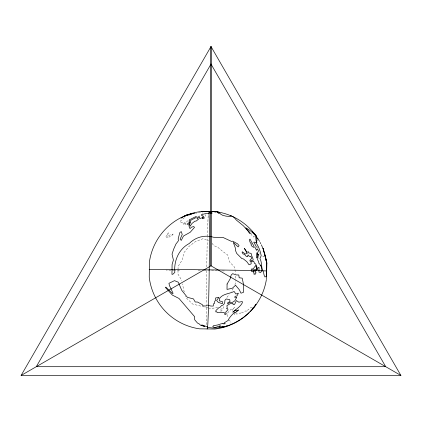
<?xml version="1.0" encoding="UTF-8"?>
<svg xmlns="http://www.w3.org/2000/svg" width="422" height="422" viewBox="0 0 422 422"><rect width="100%" height="100%" fill="white"/><g stroke="black" fill="none" stroke-linecap="round" stroke-linejoin="round"><path stroke-width="0.32" stroke-dasharray="2.11 1.58" d="M178.031 270.296L177.984 274.094L181.898 280.646M178.042 269.663L178.079 266.498L182.156 260.068L183.971 252.609L188.887 246.559L195.323 241.642L203.124 238.662L208.61 240.872M206.727 270.718L206.632 278.441A59.149 1.24 -89.3 0 0 206.516 304.283M206.775 266.862L206.827 263.001A59.149 1.24 -89.3 0 1 207.36 237.011M204.987 216.328L205.867 214.645M251.617 233.466L251.544 234.822L253.005 236.478L253.796 237.095L253.975 236.468L254.788 236.331M221.191 308.297L220.622 311.737L222.626 309.49L223.76 305.945M233.303 288.263L231.488 291.57M234.88 284.755L235.671 283.004L235.64 281.11M232.216 310.402L232.712 309.453L234.838 307.58L230.475 309.695L227.669 312.95L227.094 315.456L228.091 317.893M226.92 297.389L229.204 294.482M184.393 217.647L180.358 221.128L179.835 222.183L181.613 222.23L182.494 222.911L182.341 223.692L185.211 222.626L189.742 219.524M187.843 215.916L189.425 215.389M195.497 213.405L196.657 213.026M252.161 307.174L250.689 307.654L246.163 311.378L246.147 310.819L244.633 311.41L242.597 312.644L241.88 312.644L240.324 313.815L240.292 312.913L236.668 314.158L236.462 313.514L234.648 314.77L234.257 312.533M264.351 256.713L263.518 256.892L262.21 255.468M197.696 216.27L200.988 215.864M200.297 270.639L199.01 270.623A59.149 0.448 0.7 0 1 197.691 270.602M204.158 270.687L214.445 270.818A59.149 0.448 0.7 0 0 217.763 270.855M198.43 212.683L202.787 213.073M207.872 307.891L192.638 304.051L185.801 297.499L185.448 296.286M208.484 308.018L211.533 308.651L217.309 307.184L218.417 307.501M228.84 319.723L230.86 321.902L231.003 323.22M258.918 252.625L259.562 253.263M212.102 243.32L213.864 245.757L217.145 246.68L222.273 251.079L227.764 255.046L229.378 261.677L234.737 267.363L235.392 273.567M257.098 246.585L257.494 247.788M184.229 292.035L182.431 283.874M235.545 276.067L235.624 280.482M206.78 324.608A59.149 1.24 -89.3 0 1 206.527 307.348M207.381 236.404A59.149 1.24 -89.3 0 1 208.283 214.249M224.356 270.929A59.149 0.448 0.7 0 1 221.735 270.903M179.566 270.328A59.149 0.448 0.7 0 1 174.518 270.238M173.911 270.228A59.149 0.448 0.7 0 1 172.129 270.196M170.979 270.175A59.149 0.448 0.7 0 1 166.231 270.085M168.204 232.849L167.629 235.386L167.729 237.048L166.062 237.591L165.482 237.074L166.679 235.84L168.204 232.849M186.039 222.832L185.274 224.752L184.039 224.979L183.792 224.214L186.039 222.832M173.062 234.068L171.269 236.341L169.924 236.389L169.032 237.164L168.193 236.631L169.022 235.297L173.062 234.068"/><path stroke-width="0.63" d="M266.493 278.757L266.678 263.961M266.857 263.898L266.504 276.621L265.971 276.468L264.995 276.98L264.077 275.081L263.523 272.132C260.785 268.202 262.368 262.737 259.926 258.522L261.218 255.695C260.216 250.969 258.675 246.058 255.558 242.302L253.738 242.144L256.254 246.495L255.532 248.669L256.703 250.399L257.151 248.848L258.269 250.225L258.333 251.591L256.782 252.989L256.36 257.109L256.782 258.016L257.241 257.415L257.678 253.305L257.889 254.593L258.322 254.26L258.913 255.009L258.275 255.057L257.599 259.725L258.681 261.767L258.897 263.433L259.767 264.003L260.58 266.008L260.838 265.417L261.593 267.653L261.83 269.568L261.287 271.863L260.843 271.958L260.749 272.448L258.955 272.137L259.013 267.379L257.937 267.643L257.325 269.653L256.945 269.705L256.803 266.551L255.621 263.85L254.677 263.671L253.685 261.25L251.765 261.846L250.847 260.516L252.889 260.564L253.168 259.414L251.417 254.888L251.475 253.88L250.636 253.29L248.711 252.931L248.69 251.865L246.902 252.103L244.333 248.273L247.223 253.474L245.156 254.012L242.492 251.807L242.049 252.14L243.046 254.007L244.359 254.213L246.364 256.47L247.682 256.639L247.893 255.057L248.547 255.083L249.154 256.376L250.81 256.286L251.681 258.322L249.898 260.348L250.14 261.239L251 261.983L251.18 263.84L249.085 264.805L246.78 261.635L243.33 258.881L241.853 258.591L236.673 253.385L235.392 250.199L235.481 248.384L233.287 242.37L238.087 246.907L239.095 245.715L237.723 243.953L232.759 241.178L231.446 241.384L222.922 237.412L213.711 237.285A23.938 23.595 -6.8 0 0 189.246 243.51C178.791 249.022 173.727 260.928 174.829 272.396L172.846 274.237L171.965 274.342L172.086 264.626L173.4 259.973L172.039 254.165L173.632 249.217L175.942 244.074L178.501 240.651L178.153 239.074L179.783 232.617L181.249 231.562L182.225 234.468L180.125 239.163L181.275 240.413L183.459 236.046L190.206 232.264L194.495 227.395L193.788 226.572L191.604 227.099L190.005 228.587L189.251 227.078L188.914 224.889L189.647 224.129L190.085 226.213L192.068 223.38L194.932 221.133L196.051 221.112L198.604 219.134L196.979 218.554L197.871 217.277L199.384 216.829L199.005 217.251L199.173 217.952L199.912 217.947L199.922 218.554L202.302 217.705L202.961 218.047L202.433 218.549L204.311 218.111L204.069 217.399L202.233 217.251L203.615 216.375L201.204 215.072L201.763 214.513L205.667 213.611L208.869 213.463L209.159 212.841L210.214 212.852L209.971 213.469L212.282 213.01L209.998 212.419L209.417 211.728L210.293 211.538L213.653 211.58L215.521 212.108L216.18 211.617L212.524 211.622M21.1 375.459L211 46.541L400.9 375.459L21.1 375.459L211 265.828L400.9 375.459M186.324 215.22L184.952 216.417M226.994 325.657L226.229 326.253L222.373 327.203L222.805 326.232L218.971 327.076L220.442 325.62L215.056 327.63L212.778 326.77L213.274 325.81L217.894 324.908L221.139 323.801L223.175 323.495L222.974 323.822L225.016 323.816L225.047 323.379L224.272 322.856L228.492 320.198L228.318 319.718C230.059 316.795 232.279 314.416 234.843 312.196L235.086 312.96L238.557 310.112L238.372 309.848L237.317 310.745L236.151 311.061L236.109 310.202L235.713 310.001L232.807 312.169C236.062 309.126 240.102 307.058 242.291 302.922L242.302 301.519L238.815 302.194L236.399 300.596L234.569 304.462L233.118 304.584L232.875 303.265L230.18 303.682L226.888 305.649L227.194 307.754L226.545 308.767L227.722 308.772L227.954 309.795L225.638 312.264L226.303 314.042L224.762 314.432L225.132 313.773L223.918 312.359L217.198 312.544L216.697 311.731L215.79 311.874L215.9 310.529L219.118 307.49L220.147 307.263L221.571 305.496L222.974 305.143L224.124 303.945L224.757 302.421L224.879 300.374L226.234 298.961L229.705 299.646L230.027 301.445L227.643 302.859L227.695 303.84L230.037 302.352L232.232 302.468L234.774 300.875L236.726 297.31L234.6 297.267L235.228 296.286L236.9 296.022L238.409 293.184L235.887 294.039L234.131 291.46C229.251 293.949 222.521 293.633 219.34 298.845L219.313 300.817L221.597 301.524L222.262 301.382L222.441 303.719L218.285 302.374L216.602 300.448L219.013 297.262L215.521 297.995L215.616 300.137L214.598 301.551L214.545 303.407L213.543 303.74L213.242 306.061L210.868 306.029L207.012 305.022L206.263 305.971L203.752 305.939L202.75 305.66L202.402 304.689L197.58 302.046L195.217 301.994L193.476 298.908L187.394 297.341L181.734 290.304L178.284 282.202L174.481 280.651L168.916 283.32L169.517 285.694L173.099 293.337L172.471 293.58L165.915 287.129L165.318 287.366L172.382 295.099L179.007 298.459L194.642 316.69L194.669 319.744L197.47 323.02L199.553 324.122L200.45 325.209L204.897 326.522L201.41 325.13L202.175 324.998L207.561 326.902L207.455 327.287C213.179 328.474 218.944 328.242 224.43 326.681M183.538 216.65L183.892 216.449M181.993 217.504L181.043 218.037L185.944 215.304L194.231 213.194M252.81 308.113L254.339 306.994L255.964 304.315C249.017 314.585 238.446 322.097 226.762 326.09M183.929 216.423L185.87 215.331L187.79 214.845M189.341 214.445L190.57 214.139M208.7 211.654L208.864 211.596A59.149 1.24 -89.3 0 1 209.296 262.146L209.101 277.586A59.149 1.24 -89.3 0 1 207.387 328.875L207.06 328.986M149.172 269.6L149.499 269.489A59.149 0.448 0.7 0 1 201.479 269.763L216.913 269.964A59.149 0.448 0.7 0 1 266.751 270.982L266.43 271.098M224.852 326.575L226.493 326.159L223.834 326.85L224.52 326.67M192.216 213.706L190.016 214.27M190.327 214.202L194.553 213.126M214.998 211.638L217.267 211.807L218.359 213.263L220.395 213.616L220.5 214.049L222.827 215.389L226.113 216.154L230.57 216.507L230.713 215.6L233.915 217.261L236.404 220.11L243.315 225.744L247.772 230.702L249.376 233.187L250.473 233.809C249.55 231.23 246.986 230.101 245.746 227.759C249.587 229.816 253.385 232.86 256.027 236.346L255.695 236.837L256.085 240.672L256.834 242.866L256.639 240.704L257.082 240.403L256.391 236.283L255.553 234.785L252.541 231.694L255.437 234.822L257.589 238.894M213.859 211.659L216.449 211.67L219.387 212.451L216.449 211.67L210.747 211.612L211.506 211.638M203.568 211.554L205.619 211.57M210.472 211.628L200.851 211.522L207.413 211.638M213.848 211.717L216.417 211.754A59.149 59.138 70.9 0 1 252.498 231.388M186.814 215.099L187.373 215.368M265.406 257.763L266.868 263.275L263.043 248.3M263.112 248.273L266.926 263.254M200.35 211.633A59.149 59.138 70.9 0 0 149.43 261.825L149.24 277.265A59.149 59.138 70.9 0 0 199.506 328.833L214.94 329.028A59.149 59.138 70.9 0 0 229.906 325.225M255.331 234.885A59.149 59.138 70.9 0 1 256.819 236.974M257.536 238.045A59.149 59.138 70.9 0 1 259.546 241.373M260.168 242.513A59.149 59.138 70.9 0 1 260.764 243.663M261.334 244.823A59.149 59.138 70.9 0 1 262.88 248.358M263.112 248.948A59.149 59.138 70.9 0 1 263.987 251.364M264.388 252.593A59.149 59.138 70.9 0 1 266.688 263.317M266.398 279.39A59.149 59.138 70.9 0 1 250.167 311.731M249.249 312.649A59.149 59.138 70.9 0 1 230.496 324.982M211 46.541L210.995 265.818L211 46.541M227.073 284.038L227.02 289.413L232.295 288.247L235.555 285.272L239.205 289.608L241.004 293.195L243.489 292.346L243.599 284.845L242.207 278.177L239.174 277.745L238.794 274.965L236.399 274.938L232.627 273.704L231.23 274.965L230.117 278.91L227.073 284.038M251.96 268.872L251.945 269.927L251.222 269.769L251.322 271.214L252.825 271.8L253.786 270.782L253.801 269.721L255.352 269.721L255.7 270.338L256.012 269.494L256.476 270.571L256.228 266.261L255.758 265.596L255.289 265.67L255.088 266.825L254.635 266.751L253.121 269.241L251.96 268.872M255.874 272.781L255.653 274.005L254.007 274.279L254.192 273.118L253.559 272.976L253.469 271.926L254.097 270.961L255.69 271.283L255.874 272.781M251.217 244L251.095 245.082L252.266 246.596L254.313 247.55L253.801 245.905L250.009 239.105L249.46 239.522L249.893 241.875L251.217 244M211 64.07L36.281 366.697L385.719 366.697L211 64.07M189.995 223.433L189.631 223.855L186.993 224.34L188.608 222.853L190.011 222.325L188.993 221.186L189.552 220.79L189.336 219.825L195.924 216.544L196.668 216.919C194.917 218.781 192.205 218.965 190.359 220.759L190.728 222.088L189.752 222.89L189.995 223.433M203.958 211.475L202.734 211.491L209.729 211.58L203.958 211.475"/></g></svg>
